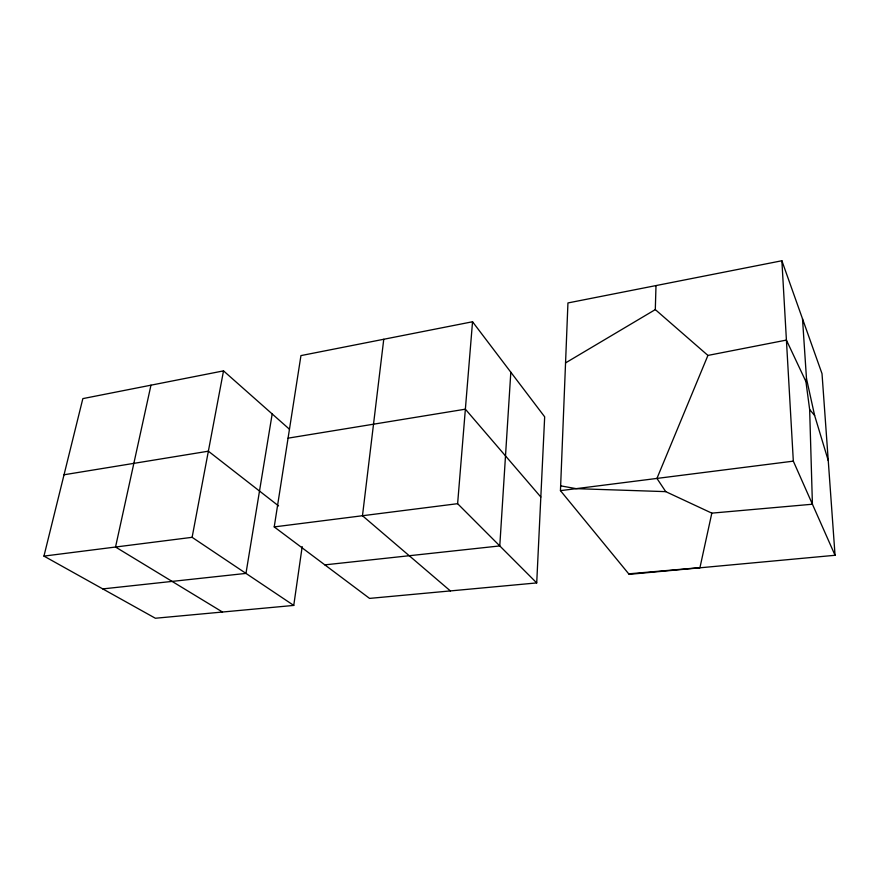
<?xml version="1.0" encoding="UTF-8"?>
<svg xmlns="http://www.w3.org/2000/svg" width="879" height="879" viewBox="0 0 879 879"><rect width="100%" height="100%" fill="white"/><g stroke="black" fill="none" stroke-linecap="round" stroke-linejoin="round"><path stroke-width="1.32" d="M560.648 485.845L576.141 488.658L665.733 491.636L711.825 513.138L812.416 504.227L809.647 409.493L805.922 381.552L786.408 340.085L707.925 355.424L655.305 309.595L655.998 285.587M560.45 490.647L567.944 302.947L781.881 260.755L822.019 373.685L835.05 555.286L629.144 574.361L560.45 490.647L793.33 461.145L835.05 555.286M536.717 582.92L544.672 416.833L472.539 321.758L300.948 355.599L274.226 526.917L369.565 598.401L536.717 582.92L457.618 503.678L472.539 321.758M510.82 372.224L499.777 545.925L324.834 564.867M383.76 339.272L362.478 515.731L450.389 590.919M289.389 429.172L223.519 370.872L82.846 398.616L43.95 556.099L155.374 618.245L293.751 605.422L302.189 546.606M272.182 413.943L245.966 573.405L102.777 588.908M805.922 381.552L806.482 378.552L802.505 318.791M293.751 605.422L192.116 537.322L223.519 370.872M150.968 385.178L115.534 547.024L222.486 612.026M699.915 567.801L711.825 513.138M707.925 355.424L656.943 478.418L665.733 491.636M565.549 362.906L655.305 309.595M64.035 474.77L208.367 451.191L278.577 505.908M288.07 438.16L465.365 409.185L540.827 497.031M43.95 556.099L192.116 537.322M274.226 526.917L457.618 503.678M628.716 573.844L699.706 567.658M809.647 409.493L814.624 415.47L828.26 460.596M806.482 378.552L814.624 415.47M781.881 260.755L793.33 461.145"/></g></svg>
